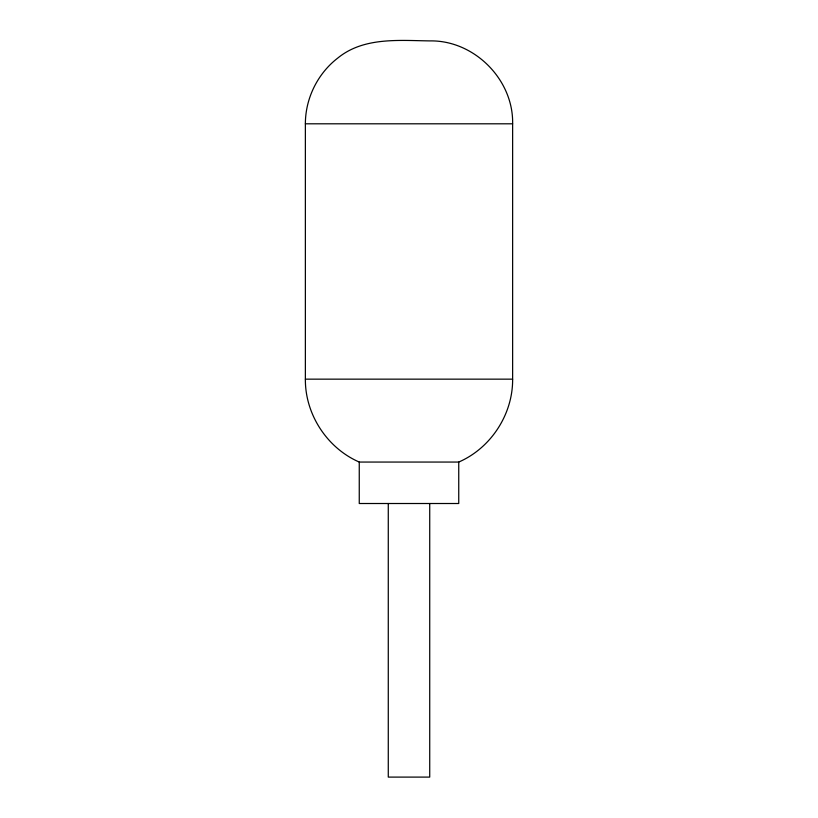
<?xml version="1.0" encoding="UTF-8"?>
<svg xmlns="http://www.w3.org/2000/svg" width="818" height="818" viewBox="0 0 818 818"><rect width="100%" height="100%" fill="white"/><g stroke="black" fill="none" stroke-linecap="round" stroke-linejoin="round"><path stroke-width="1.23" d="M512.63 379.153C512.937 414.245 490.933 448.09 458.745 462.058L359.255 462.058C327.067 448.09 305.063 414.245 305.37 379.153L305.37 123.804C305.38 98.395 317.65 73.518 337.803 58.037C363.591 36.943 398.785 40.491 429.726 40.9C474.041 39.97 513.561 79.489 512.63 123.804L512.63 379.153L305.37 379.153M305.37 123.804L512.63 123.804M458.745 462.058L458.745 503.51L359.255 503.51L359.255 462.058M429.726 503.51L429.726 777.1L388.274 777.1L388.274 503.51"/></g></svg>
